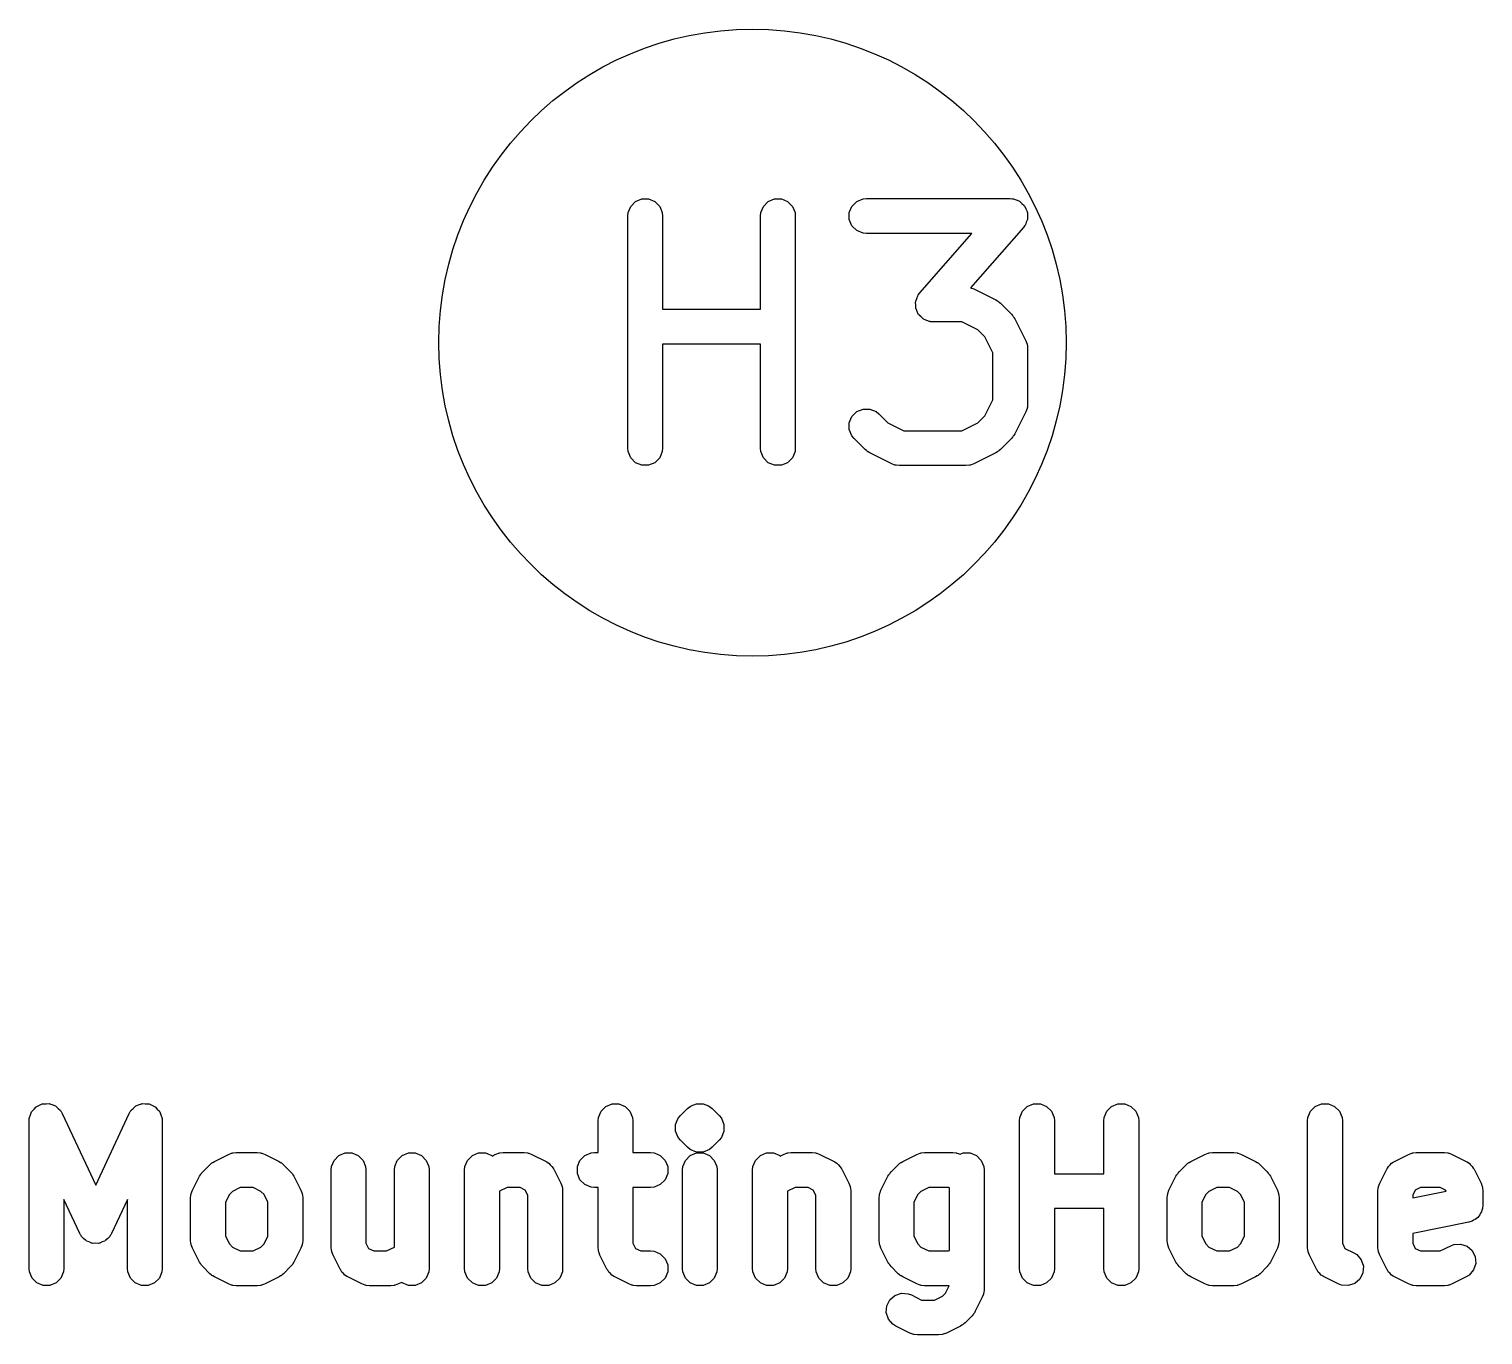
# Model space of a CAD drawing. Header units: inches. Extents: x 4.65 to 7.43, y -3.99 to -2.61.
# Drawn here: x 4.7199 to 4.9663, y -2.9044 to -2.6831 of the extents above; entities that cross this region are included whole.
import ezdxf

# ---------------------------------------------------------------- set-up
doc = ezdxf.new("R2010")
doc.units = ezdxf.units.IN
doc.header["$MEASUREMENT"] = 0
doc.layers.add('BLACK', color=250, linetype='CONTINUOUS')

msp = doc.modelspace()

# ---------------------------------------------------------------- linework, layer by layer
at = {"layer": 'BLACK', "linetype": 'CONTINUOUS'}
for p, q in [((4.82188, -2.71312), (4.82269, -2.7123)), ((4.82269, -2.7123), (4.82376, -2.71186)), ((4.82376, -2.71186), (4.82491, -2.71186)), ((4.82491, -2.71186), (4.82597, -2.7123)), ((4.82597, -2.7123), (4.82679, -2.71312)), ((4.84438, -2.71312), (4.84519, -2.7123)), ((4.84519, -2.7123), (4.84626, -2.71186)), ((4.84626, -2.71186), (4.84741, -2.71186)), ((4.84741, -2.71186), (4.84847, -2.7123)), ((4.84847, -2.7123), (4.84929, -2.71312)), ((4.85937, -2.71312), (4.86019, -2.7123)), ((4.86019, -2.7123), (4.86125, -2.71186)), ((4.86125, -2.71186), (4.86183, -2.7118)), ((4.86183, -2.7118), (4.8862, -2.7118)), ((4.8862, -2.7118), (4.88651, -2.71183)), ((4.88651, -2.71183), (4.88658, -2.71183)), ((4.88658, -2.71183), (4.88664, -2.71185)), ((4.88664, -2.71185), (4.88678, -2.71186)), ((4.88678, -2.71186), (4.88722, -2.71204)), ((4.88722, -2.71204), (4.88768, -2.7122)), ((4.88768, -2.7122), (4.88775, -2.71226)), ((4.88775, -2.71226), (4.88784, -2.7123)), ((4.88784, -2.7123), (4.88818, -2.71264)), ((4.88818, -2.71264), (4.88854, -2.71296)), ((4.82138, -2.71476), (4.82144, -2.71418)), ((4.82138, -2.75413), (4.82138, -2.71476)), ((4.82144, -2.71418), (4.82188, -2.71312)), ((4.82679, -2.71312), (4.82723, -2.71418)), ((4.82723, -2.71418), (4.82729, -2.71476)), ((4.82729, -2.71476), (4.82729, -2.73055)), ((4.84388, -2.71476), (4.84394, -2.71418)), ((4.84388, -2.73055), (4.84388, -2.71476)), ((4.84394, -2.71418), (4.84438, -2.71312)), ((4.84929, -2.71312), (4.84973, -2.71418)), ((4.84973, -2.71418), (4.84978, -2.71476)), ((4.84978, -2.71476), (4.84978, -2.75413)), ((4.85893, -2.71418), (4.85937, -2.71312)), ((4.85893, -2.71533), (4.85893, -2.71418)), ((4.88854, -2.71296), (4.88859, -2.71305)), ((4.88859, -2.71305), (4.88866, -2.71312)), ((4.88866, -2.71312), (4.88884, -2.71356)), ((4.88884, -2.71356), (4.88905, -2.71399)), ((4.88905, -2.71399), (4.88906, -2.71409)), ((4.88906, -2.71409), (4.8891, -2.71418)), ((4.8891, -2.71418), (4.8891, -2.71466)), ((4.8891, -2.71466), (4.88913, -2.71514)), ((4.85937, -2.7164), (4.85893, -2.71533)), ((4.86019, -2.71721), (4.85937, -2.7164)), ((4.86125, -2.71765), (4.86019, -2.71721)), ((4.88842, -2.7167), (4.87949, -2.72691)), ((4.8886, -2.71645), (4.88842, -2.7167)), ((4.88866, -2.7164), (4.8886, -2.71645)), ((4.88868, -2.71635), (4.88866, -2.7164)), ((4.88876, -2.71623), (4.88868, -2.71635)), ((4.88891, -2.71578), (4.88876, -2.71623)), ((4.8891, -2.71533), (4.88891, -2.71578)), ((4.88913, -2.71514), (4.8891, -2.71523)), ((4.8891, -2.71523), (4.8891, -2.71533)), ((4.86183, -2.71771), (4.86125, -2.71765)), ((4.87969, -2.71771), (4.86183, -2.71771)), ((4.87086, -2.72781), (4.87969, -2.71771)), ((4.87949, -2.72691), (4.88002, -2.72711)), ((4.88002, -2.72711), (4.88377, -2.72899)), ((4.87015, -2.72937), (4.87018, -2.72928)), ((4.87018, -2.72985), (4.87015, -2.72937)), ((4.87018, -2.72918), (4.87037, -2.72874)), ((4.87018, -2.72928), (4.87018, -2.72918)), ((4.87018, -2.73033), (4.87018, -2.72985)), ((4.87037, -2.72874), (4.87052, -2.72828)), ((4.87052, -2.72828), (4.8706, -2.72817)), ((4.8706, -2.72817), (4.87062, -2.72811)), ((4.87062, -2.72811), (4.87068, -2.72806)), ((4.87068, -2.72806), (4.87086, -2.72781)), ((4.88377, -2.72899), (4.88402, -2.72914)), ((4.88402, -2.72914), (4.88409, -2.72917)), ((4.88409, -2.72917), (4.88417, -2.72924)), ((4.88417, -2.72924), (4.88426, -2.7293)), ((4.88426, -2.7293), (4.88431, -2.72936)), ((4.88431, -2.72936), (4.88454, -2.72954)), ((4.88454, -2.72954), (4.88641, -2.73142)), ((4.82729, -2.73055), (4.84388, -2.73055)), ((4.87022, -2.73042), (4.87018, -2.73033)), ((4.87023, -2.73052), (4.87022, -2.73042)), ((4.87044, -2.73095), (4.87023, -2.73052)), ((4.87062, -2.7314), (4.87044, -2.73095)), ((4.87069, -2.73147), (4.87062, -2.7314)), ((4.87074, -2.73155), (4.87069, -2.73147)), ((4.8711, -2.73187), (4.87074, -2.73155)), ((4.87144, -2.73221), (4.8711, -2.73187)), ((4.87153, -2.73225), (4.87144, -2.73221)), ((4.8716, -2.73231), (4.87153, -2.73225)), ((4.87206, -2.73247), (4.8716, -2.73231)), ((4.88641, -2.73142), (4.8866, -2.73164)), ((4.8866, -2.73164), (4.88666, -2.73169)), ((4.88666, -2.73169), (4.88672, -2.73178)), ((4.88672, -2.73178), (4.88678, -2.73186)), ((4.88678, -2.73186), (4.88681, -2.73194)), ((4.88681, -2.73194), (4.88697, -2.73218)), ((4.88697, -2.73218), (4.88884, -2.73593)), ((4.8725, -2.73265), (4.87206, -2.73247)), ((4.87264, -2.73266), (4.8725, -2.73265)), ((4.8727, -2.73268), (4.87264, -2.73266)), ((4.87277, -2.73268), (4.8727, -2.73268)), ((4.87308, -2.73271), (4.87277, -2.73268)), ((4.87801, -2.73271), (4.87308, -2.73271)), ((4.8807, -2.73406), (4.87801, -2.73271)), ((4.8819, -2.73525), (4.8807, -2.73406)), ((4.84388, -2.73646), (4.82729, -2.73646)), ((4.82729, -2.73646), (4.82729, -2.75413)), ((4.84388, -2.75413), (4.84388, -2.73646)), ((4.88325, -2.73795), (4.8819, -2.73525)), ((4.88884, -2.73593), (4.88905, -2.73647)), ((4.88905, -2.73647), (4.88906, -2.73658)), ((4.88906, -2.73658), (4.8891, -2.73668)), ((4.8891, -2.73668), (4.88915, -2.73725)), ((4.88915, -2.73725), (4.88915, -2.74663)), ((4.88325, -2.74593), (4.88325, -2.73795)), ((4.8819, -2.74863), (4.88325, -2.74593)), ((4.88915, -2.74663), (4.8891, -2.7472)), ((4.85893, -2.7498), (4.85937, -2.74874)), ((4.85937, -2.74874), (4.86019, -2.74792)), ((4.86019, -2.74792), (4.86125, -2.74748)), ((4.86125, -2.74748), (4.86241, -2.74748)), ((4.86241, -2.74748), (4.86347, -2.74792)), ((4.86347, -2.74792), (4.86392, -2.74829)), ((4.86392, -2.74829), (4.86545, -2.74983)), ((4.8807, -2.74983), (4.8819, -2.74863)), ((4.88884, -2.74795), (4.88697, -2.7517)), ((4.88905, -2.74741), (4.88884, -2.74795)), ((4.88906, -2.7473), (4.88905, -2.74741)), ((4.8891, -2.7472), (4.88906, -2.7473)), ((4.85893, -2.75095), (4.85893, -2.7498)), ((4.85937, -2.75202), (4.85893, -2.75095)), ((4.85974, -2.75247), (4.85937, -2.75202)), ((4.86545, -2.74983), (4.86815, -2.75117)), ((4.86815, -2.75117), (4.87801, -2.75117)), ((4.87801, -2.75117), (4.8807, -2.74983)), ((4.88678, -2.75202), (4.88672, -2.7521)), ((4.88681, -2.75195), (4.88678, -2.75202)), ((4.88697, -2.7517), (4.88681, -2.75195)), ((4.82144, -2.7547), (4.82138, -2.75413)), ((4.82729, -2.75413), (4.82723, -2.7547)), ((4.84394, -2.7547), (4.84388, -2.75413)), ((4.84978, -2.75413), (4.84973, -2.7547)), ((4.86162, -2.75434), (4.85974, -2.75247)), ((4.86184, -2.75453), (4.86162, -2.75434)), ((4.86189, -2.75458), (4.86184, -2.75453)), ((4.88431, -2.75453), (4.88426, -2.75458)), ((4.88454, -2.75434), (4.88431, -2.75453)), ((4.88641, -2.75247), (4.88454, -2.75434)), ((4.8866, -2.75224), (4.88641, -2.75247)), ((4.88666, -2.75219), (4.8866, -2.75224)), ((4.88672, -2.7521), (4.88666, -2.75219)), ((4.82188, -2.75577), (4.82144, -2.7547)), ((4.82269, -2.75658), (4.82188, -2.75577)), ((4.82376, -2.75702), (4.82269, -2.75658)), ((4.82597, -2.75658), (4.82491, -2.75702)), ((4.82679, -2.75577), (4.82597, -2.75658)), ((4.82723, -2.7547), (4.82679, -2.75577)), ((4.84438, -2.75577), (4.84394, -2.7547)), ((4.84519, -2.75658), (4.84438, -2.75577)), ((4.84626, -2.75702), (4.84519, -2.75658)), ((4.84847, -2.75658), (4.84741, -2.75702)), ((4.84929, -2.75577), (4.84847, -2.75658)), ((4.84973, -2.7547), (4.84929, -2.75577)), ((4.86198, -2.75464), (4.86189, -2.75458)), ((4.86206, -2.75471), (4.86198, -2.75464)), ((4.86214, -2.75474), (4.86206, -2.75471)), ((4.86238, -2.75489), (4.86214, -2.75474)), ((4.86613, -2.75677), (4.86238, -2.75489)), ((4.86667, -2.75697), (4.86613, -2.75677)), ((4.86678, -2.75698), (4.86667, -2.75697)), ((4.86688, -2.75702), (4.86678, -2.75698)), ((4.87938, -2.75698), (4.87928, -2.75702)), ((4.87948, -2.75697), (4.87938, -2.75698)), ((4.88002, -2.75677), (4.87948, -2.75697)), ((4.88377, -2.75489), (4.88002, -2.75677)), ((4.88402, -2.75474), (4.88377, -2.75489)), ((4.88409, -2.75471), (4.88402, -2.75474)), ((4.88417, -2.75464), (4.88409, -2.75471)), ((4.88426, -2.75458), (4.88417, -2.75464)), ((4.82491, -2.75702), (4.82376, -2.75702)), ((4.84741, -2.75702), (4.84626, -2.75702)), ((4.86745, -2.75708), (4.86688, -2.75702)), ((4.8787, -2.75708), (4.86745, -2.75708)), ((4.87928, -2.75702), (4.8787, -2.75708)), ((4.72171, -2.8655), (4.72217, -2.86528)), ((4.72217, -2.86528), (4.72224, -2.86528)), ((4.72224, -2.86528), (4.7223, -2.86525)), ((4.7223, -2.86525), (4.72281, -2.86525)), ((4.72281, -2.86525), (4.72333, -2.86523)), ((4.72333, -2.86523), (4.72339, -2.86525)), ((4.72339, -2.86525), (4.72345, -2.86525)), ((4.72345, -2.86525), (4.72393, -2.86545)), ((4.73849, -2.86545), (4.73897, -2.86525)), ((4.73897, -2.86525), (4.73903, -2.86525)), ((4.73903, -2.86525), (4.7391, -2.86523)), ((4.7391, -2.86523), (4.73961, -2.86525)), ((4.73961, -2.86525), (4.74012, -2.86525)), ((4.74012, -2.86525), (4.74018, -2.86528)), ((4.74018, -2.86528), (4.74025, -2.86528)), ((4.74025, -2.86528), (4.74071, -2.8655)), ((4.81766, -2.86569), (4.81873, -2.86525)), ((4.81873, -2.86525), (4.81988, -2.86525)), ((4.81988, -2.86525), (4.82095, -2.86569)), ((4.83212, -2.86562), (4.83302, -2.86525)), ((4.83302, -2.86525), (4.83417, -2.86525)), ((4.83417, -2.86525), (4.83506, -2.86562)), ((4.88909, -2.86569), (4.89016, -2.86525)), ((4.89016, -2.86525), (4.89131, -2.86525)), ((4.89131, -2.86525), (4.89237, -2.86569)), ((4.90338, -2.86569), (4.90444, -2.86525)), ((4.90444, -2.86525), (4.9056, -2.86525)), ((4.9056, -2.86525), (4.90666, -2.86569)), ((4.9379, -2.86569), (4.93897, -2.86525)), ((4.93897, -2.86525), (4.94012, -2.86525)), ((4.94012, -2.86525), (4.94118, -2.86569)), ((4.71992, -2.86815), (4.71996, -2.86777)), ((4.71996, -2.8677), (4.71997, -2.86766)), ((4.71996, -2.86777), (4.71996, -2.8677)), ((4.71997, -2.86766), (4.71998, -2.86757)), ((4.71998, -2.86757), (4.72018, -2.8671)), ((4.72018, -2.8671), (4.72035, -2.86662)), ((4.72035, -2.86662), (4.7204, -2.86657)), ((4.7204, -2.86657), (4.72042, -2.86651)), ((4.72042, -2.86651), (4.72078, -2.86615)), ((4.72078, -2.86615), (4.72113, -2.86577)), ((4.72113, -2.86577), (4.72119, -2.86574)), ((4.72119, -2.86574), (4.72124, -2.86569)), ((4.72124, -2.86569), (4.72171, -2.8655)), ((4.72393, -2.86545), (4.72441, -2.86562)), ((4.72441, -2.86562), (4.72446, -2.86567)), ((4.72446, -2.86567), (4.72452, -2.86569)), ((4.72452, -2.86569), (4.72488, -2.86606)), ((4.72488, -2.86606), (4.72526, -2.8664)), ((4.72526, -2.8664), (4.7253, -2.86648)), ((4.7253, -2.86648), (4.72533, -2.86651)), ((4.72533, -2.86651), (4.72536, -2.86657)), ((4.72536, -2.86657), (4.72555, -2.8669)), ((4.72555, -2.8669), (4.73121, -2.87902)), ((4.73121, -2.87902), (4.73687, -2.8669)), ((4.73687, -2.8669), (4.73706, -2.86657)), ((4.73706, -2.86657), (4.73709, -2.86651)), ((4.73709, -2.86651), (4.73712, -2.86648)), ((4.73712, -2.86648), (4.73716, -2.8664)), ((4.73716, -2.8664), (4.73754, -2.86606)), ((4.73754, -2.86606), (4.7379, -2.86569)), ((4.7379, -2.86569), (4.73796, -2.86567)), ((4.73796, -2.86567), (4.73801, -2.86562)), ((4.73801, -2.86562), (4.73849, -2.86545)), ((4.74071, -2.8655), (4.74118, -2.86569)), ((4.74118, -2.86569), (4.74123, -2.86574)), ((4.74123, -2.86574), (4.74129, -2.86577)), ((4.74129, -2.86577), (4.74164, -2.86615)), ((4.74164, -2.86615), (4.742, -2.86651)), ((4.742, -2.86651), (4.74202, -2.86657)), ((4.74202, -2.86657), (4.74207, -2.86662)), ((4.74207, -2.86662), (4.74224, -2.8671)), ((4.74224, -2.8671), (4.74244, -2.86757)), ((4.74244, -2.86757), (4.74245, -2.86766)), ((4.74245, -2.86766), (4.74246, -2.8677)), ((4.74246, -2.8677), (4.74246, -2.86777)), ((4.74246, -2.86777), (4.7425, -2.86815)), ((4.81635, -2.86815), (4.81641, -2.86757)), ((4.81641, -2.86757), (4.81685, -2.86651)), ((4.81685, -2.86651), (4.81766, -2.86569)), ((4.82095, -2.86569), (4.82176, -2.86651)), ((4.82176, -2.86651), (4.8222, -2.86757)), ((4.8222, -2.86757), (4.82226, -2.86815)), ((4.8295, -2.86876), (4.82995, -2.8677)), ((4.82995, -2.8677), (4.83031, -2.86725)), ((4.83031, -2.86725), (4.8315, -2.86606)), ((4.8315, -2.86606), (4.83195, -2.86569)), ((4.83195, -2.86569), (4.83212, -2.86562)), ((4.83506, -2.86562), (4.83523, -2.86569)), ((4.83523, -2.86569), (4.83568, -2.86606)), ((4.83568, -2.86606), (4.83687, -2.86725)), ((4.83687, -2.86725), (4.83724, -2.8677)), ((4.83724, -2.8677), (4.83768, -2.86876)), ((4.88778, -2.86815), (4.88784, -2.86757)), ((4.88784, -2.86757), (4.88828, -2.86651)), ((4.88828, -2.86651), (4.88909, -2.86569)), ((4.89237, -2.86569), (4.89319, -2.86651)), ((4.89319, -2.86651), (4.89363, -2.86757)), ((4.89363, -2.86757), (4.89369, -2.86815)), ((4.90207, -2.86815), (4.90212, -2.86757)), ((4.90212, -2.86757), (4.90256, -2.86651)), ((4.90256, -2.86651), (4.90338, -2.86569)), ((4.90666, -2.86569), (4.90747, -2.86651)), ((4.90747, -2.86651), (4.90792, -2.86757)), ((4.90792, -2.86757), (4.90797, -2.86815)), ((4.93659, -2.86815), (4.93665, -2.86757)), ((4.93665, -2.86757), (4.93709, -2.86651)), ((4.93709, -2.86651), (4.9379, -2.86569)), ((4.94118, -2.86569), (4.942, -2.86651)), ((4.942, -2.86651), (4.94244, -2.86757)), ((4.94244, -2.86757), (4.9425, -2.86815)), ((4.71992, -2.89315), (4.71992, -2.86815)), ((4.7425, -2.86815), (4.7425, -2.89315)), ((4.81635, -2.87353), (4.81635, -2.86815)), ((4.82226, -2.86815), (4.82226, -2.87353)), ((4.8295, -2.86991), (4.8295, -2.86876)), ((4.82995, -2.87098), (4.8295, -2.86991)), ((4.83768, -2.86991), (4.83724, -2.87098)), ((4.83768, -2.86876), (4.83768, -2.86991)), ((4.88778, -2.89315), (4.88778, -2.86815)), ((4.89369, -2.86815), (4.89369, -2.8771)), ((4.90207, -2.8771), (4.90207, -2.86815)), ((4.90797, -2.86815), (4.90797, -2.89315)), ((4.93659, -2.88958), (4.93659, -2.86815)), ((4.9425, -2.86815), (4.9425, -2.88888)), ((4.83031, -2.87143), (4.82995, -2.87098)), ((4.8315, -2.87262), (4.83031, -2.87143)), ((4.83195, -2.87298), (4.8315, -2.87262)), ((4.83568, -2.87262), (4.83523, -2.87298)), ((4.83687, -2.87143), (4.83568, -2.87262)), ((4.83724, -2.87098), (4.83687, -2.87143)), ((4.75092, -2.87528), (4.751, -2.87522)), ((4.751, -2.87522), (4.75107, -2.87519)), ((4.75107, -2.87519), (4.75132, -2.87503)), ((4.75132, -2.87503), (4.7537, -2.87384)), ((4.7537, -2.87384), (4.75424, -2.87363)), ((4.75424, -2.87363), (4.75435, -2.87363)), ((4.75435, -2.87363), (4.75444, -2.87359)), ((4.75444, -2.87359), (4.75502, -2.87353)), ((4.75502, -2.87353), (4.75859, -2.87353)), ((4.75859, -2.87353), (4.75917, -2.87359)), ((4.75917, -2.87359), (4.75927, -2.87363)), ((4.75927, -2.87363), (4.75937, -2.87363)), ((4.75937, -2.87363), (4.75991, -2.87384)), ((4.75991, -2.87384), (4.76229, -2.87503)), ((4.76229, -2.87503), (4.76254, -2.87519)), ((4.76254, -2.87519), (4.76261, -2.87522)), ((4.76261, -2.87522), (4.76269, -2.87528)), ((4.77117, -2.87591), (4.77161, -2.87484)), ((4.77161, -2.87484), (4.77243, -2.87403)), ((4.77243, -2.87403), (4.77349, -2.87359)), ((4.77349, -2.87359), (4.77464, -2.87359)), ((4.77464, -2.87359), (4.77571, -2.87403)), ((4.77571, -2.87403), (4.77652, -2.87484)), ((4.77652, -2.87484), (4.77696, -2.87591)), ((4.78189, -2.87591), (4.78233, -2.87484)), ((4.78233, -2.87484), (4.78314, -2.87403)), ((4.78314, -2.87403), (4.78421, -2.87359)), ((4.78421, -2.87359), (4.78536, -2.87359)), ((4.78536, -2.87359), (4.78642, -2.87403)), ((4.78642, -2.87403), (4.78724, -2.87484)), ((4.78724, -2.87484), (4.78768, -2.87591)), ((4.79379, -2.87591), (4.79423, -2.87484)), ((4.79423, -2.87484), (4.79505, -2.87403)), ((4.79505, -2.87403), (4.79611, -2.87359)), ((4.79611, -2.87359), (4.79726, -2.87359)), ((4.79726, -2.87359), (4.79833, -2.87403)), ((4.79833, -2.87403), (4.79841, -2.87411)), ((4.79841, -2.87411), (4.79894, -2.87384)), ((4.79894, -2.87384), (4.79948, -2.87363)), ((4.79948, -2.87363), (4.79958, -2.87363)), ((4.79958, -2.87363), (4.79968, -2.87359)), ((4.79968, -2.87359), (4.80026, -2.87353)), ((4.80026, -2.87353), (4.80383, -2.87353)), ((4.80383, -2.87353), (4.80441, -2.87359)), ((4.80441, -2.87359), (4.8045, -2.87363)), ((4.8045, -2.87363), (4.80461, -2.87363)), ((4.80461, -2.87363), (4.80515, -2.87384)), ((4.80515, -2.87384), (4.80753, -2.87503)), ((4.80753, -2.87503), (4.80763, -2.87509)), ((4.80763, -2.87509), (4.80767, -2.87511)), ((4.80767, -2.87511), (4.80773, -2.87516)), ((4.80773, -2.87516), (4.80802, -2.87534)), ((4.81284, -2.87591), (4.81328, -2.87484)), ((4.81328, -2.87484), (4.81409, -2.87403)), ((4.81409, -2.87403), (4.81516, -2.87359)), ((4.81516, -2.87359), (4.81573, -2.87353)), ((4.81573, -2.87353), (4.81635, -2.87353)), ((4.82226, -2.87353), (4.82526, -2.87353)), ((4.82526, -2.87353), (4.82583, -2.87359)), ((4.82583, -2.87359), (4.8269, -2.87403)), ((4.8269, -2.87403), (4.82771, -2.87484)), ((4.82771, -2.87484), (4.82815, -2.87591)), ((4.8307, -2.87591), (4.83114, -2.87484)), ((4.83114, -2.87484), (4.83195, -2.87403)), ((4.83302, -2.87343), (4.83195, -2.87298)), ((4.83195, -2.87403), (4.83302, -2.87359)), ((4.83417, -2.87343), (4.83302, -2.87343)), ((4.83302, -2.87343), (4.83302, -2.87343)), ((4.83302, -2.87359), (4.83417, -2.87359)), ((4.83523, -2.87298), (4.83417, -2.87343)), ((4.83417, -2.87343), (4.83417, -2.87343)), ((4.83417, -2.87359), (4.83523, -2.87403)), ((4.83523, -2.87403), (4.83605, -2.87484)), ((4.83605, -2.87484), (4.83649, -2.87591)), ((4.8426, -2.87591), (4.84304, -2.87484)), ((4.84304, -2.87484), (4.84386, -2.87403)), ((4.84386, -2.87403), (4.84492, -2.87359)), ((4.84492, -2.87359), (4.84607, -2.87359)), ((4.84607, -2.87359), (4.84714, -2.87403)), ((4.84714, -2.87403), (4.84722, -2.87411)), ((4.84722, -2.87411), (4.84775, -2.87384)), ((4.84775, -2.87384), (4.84829, -2.87363)), ((4.84829, -2.87363), (4.84839, -2.87363)), ((4.84839, -2.87363), (4.84849, -2.87359)), ((4.84849, -2.87359), (4.84907, -2.87353)), ((4.84907, -2.87353), (4.85264, -2.87353)), ((4.85264, -2.87353), (4.85321, -2.87359)), ((4.85321, -2.87359), (4.85331, -2.87363)), ((4.85331, -2.87363), (4.85342, -2.87363)), ((4.85342, -2.87363), (4.85396, -2.87384)), ((4.85396, -2.87384), (4.85634, -2.87503)), ((4.85634, -2.87503), (4.85644, -2.87509)), ((4.85644, -2.87509), (4.85648, -2.87511)), ((4.85648, -2.87511), (4.85654, -2.87516)), ((4.85654, -2.87516), (4.85683, -2.87534)), ((4.86758, -2.87528), (4.86766, -2.87522)), ((4.86766, -2.87522), (4.86774, -2.87519)), ((4.86774, -2.87519), (4.86798, -2.87503)), ((4.86798, -2.87503), (4.87037, -2.87384)), ((4.87037, -2.87384), (4.87091, -2.87363)), ((4.87091, -2.87363), (4.87101, -2.87363)), ((4.87101, -2.87363), (4.87111, -2.87359)), ((4.87111, -2.87359), (4.87169, -2.87353)), ((4.87169, -2.87353), (4.87645, -2.87353)), ((4.87645, -2.87353), (4.87702, -2.87359)), ((4.87702, -2.87359), (4.87712, -2.87363)), ((4.87712, -2.87363), (4.87723, -2.87363)), ((4.87723, -2.87363), (4.8777, -2.87381)), ((4.8777, -2.87381), (4.87825, -2.87359)), ((4.87825, -2.87359), (4.87941, -2.87359)), ((4.87941, -2.87359), (4.88047, -2.87403)), ((4.88047, -2.87403), (4.88128, -2.87484)), ((4.88128, -2.87484), (4.88173, -2.87591)), ((4.91639, -2.87528), (4.91647, -2.87522)), ((4.91647, -2.87522), (4.91655, -2.87519)), ((4.91655, -2.87519), (4.91679, -2.87503)), ((4.91679, -2.87503), (4.91918, -2.87384)), ((4.91918, -2.87384), (4.91972, -2.87363)), ((4.91972, -2.87363), (4.91982, -2.87363)), ((4.91982, -2.87363), (4.91992, -2.87359)), ((4.91992, -2.87359), (4.9205, -2.87353)), ((4.9205, -2.87353), (4.92407, -2.87353)), ((4.92407, -2.87353), (4.92464, -2.87359)), ((4.92464, -2.87359), (4.92474, -2.87363)), ((4.92474, -2.87363), (4.92485, -2.87363)), ((4.92485, -2.87363), (4.92539, -2.87384)), ((4.92539, -2.87384), (4.92777, -2.87503)), ((4.92777, -2.87503), (4.92802, -2.87519)), ((4.92802, -2.87519), (4.92809, -2.87522)), ((4.92809, -2.87522), (4.92817, -2.87528)), ((4.95083, -2.87534), (4.95112, -2.87516)), ((4.95112, -2.87516), (4.95118, -2.87511)), ((4.95118, -2.87511), (4.95122, -2.87509)), ((4.95122, -2.87509), (4.95132, -2.87503)), ((4.95132, -2.87503), (4.9537, -2.87384)), ((4.9537, -2.87384), (4.95424, -2.87363)), ((4.95424, -2.87363), (4.95435, -2.87363)), ((4.95435, -2.87363), (4.95444, -2.87359)), ((4.95444, -2.87359), (4.95502, -2.87353)), ((4.95502, -2.87353), (4.95978, -2.87353)), ((4.95978, -2.87353), (4.96036, -2.87359)), ((4.96036, -2.87359), (4.96046, -2.87363)), ((4.96046, -2.87363), (4.96056, -2.87363)), ((4.96056, -2.87363), (4.9611, -2.87384)), ((4.9611, -2.87384), (4.96348, -2.87503)), ((4.96348, -2.87503), (4.96358, -2.87509)), ((4.96358, -2.87509), (4.96362, -2.87511)), ((4.96362, -2.87511), (4.96368, -2.87516)), ((4.96368, -2.87516), (4.96397, -2.87534)), ((4.74762, -2.87992), (4.74881, -2.87754)), ((4.74881, -2.87754), (4.74896, -2.87729)), ((4.74896, -2.87729), (4.74899, -2.87722)), ((4.74899, -2.87722), (4.74906, -2.87714)), ((4.74906, -2.87714), (4.74912, -2.87705)), ((4.74912, -2.87705), (4.74917, -2.877)), ((4.74917, -2.877), (4.74936, -2.87677)), ((4.74936, -2.87677), (4.75055, -2.87558)), ((4.75055, -2.87558), (4.75078, -2.8754)), ((4.75078, -2.8754), (4.75083, -2.87534)), ((4.75083, -2.87534), (4.75092, -2.87528)), ((4.76269, -2.87528), (4.76278, -2.87534)), ((4.76278, -2.87534), (4.76283, -2.8754)), ((4.76283, -2.8754), (4.76306, -2.87558)), ((4.76306, -2.87558), (4.76425, -2.87677)), ((4.76425, -2.87677), (4.76444, -2.877)), ((4.76444, -2.877), (4.7645, -2.87705)), ((4.7645, -2.87705), (4.76455, -2.87714)), ((4.76455, -2.87714), (4.76462, -2.87722)), ((4.76462, -2.87722), (4.76465, -2.87729)), ((4.76465, -2.87729), (4.7648, -2.87754)), ((4.7648, -2.87754), (4.76599, -2.87992)), ((4.77111, -2.87648), (4.77117, -2.87591)), ((4.77111, -2.88958), (4.77111, -2.87648)), ((4.77696, -2.87591), (4.77702, -2.87648)), ((4.77702, -2.87648), (4.77702, -2.88888)), ((4.78183, -2.87648), (4.78189, -2.87591)), ((4.78183, -2.88954), (4.78183, -2.87648)), ((4.78768, -2.87591), (4.78773, -2.87648)), ((4.78773, -2.87648), (4.78773, -2.89315)), ((4.79373, -2.87648), (4.79379, -2.87591)), ((4.79373, -2.89315), (4.79373, -2.87648)), ((4.80802, -2.87534), (4.80826, -2.87562)), ((4.80826, -2.87562), (4.80854, -2.87586)), ((4.80854, -2.87586), (4.80873, -2.87615)), ((4.80873, -2.87615), (4.80878, -2.87621)), ((4.80878, -2.87621), (4.80879, -2.87626)), ((4.80879, -2.87626), (4.80885, -2.87635)), ((4.80885, -2.87635), (4.81004, -2.87873)), ((4.81284, -2.87706), (4.81284, -2.87591)), ((4.81328, -2.87812), (4.81284, -2.87706)), ((4.82815, -2.87706), (4.82771, -2.87812)), ((4.82815, -2.87591), (4.82815, -2.87706)), ((4.83064, -2.87648), (4.8307, -2.87591)), ((4.83064, -2.89315), (4.83064, -2.87648)), ((4.83649, -2.87591), (4.83654, -2.87648)), ((4.83654, -2.87648), (4.83654, -2.89315)), ((4.84254, -2.87648), (4.8426, -2.87591)), ((4.84254, -2.89315), (4.84254, -2.87648)), ((4.85683, -2.87534), (4.85707, -2.87562)), ((4.85707, -2.87562), (4.85735, -2.87586)), ((4.85735, -2.87586), (4.85754, -2.87615)), ((4.85754, -2.87615), (4.85758, -2.87621)), ((4.85758, -2.87621), (4.8576, -2.87626)), ((4.8576, -2.87626), (4.85766, -2.87635)), ((4.85766, -2.87635), (4.85885, -2.87873)), ((4.86428, -2.87992), (4.86547, -2.87754)), ((4.86547, -2.87754), (4.86563, -2.87729)), ((4.86563, -2.87729), (4.86566, -2.87722)), ((4.86566, -2.87722), (4.86573, -2.87714)), ((4.86573, -2.87714), (4.86578, -2.87705)), ((4.86578, -2.87705), (4.86584, -2.877)), ((4.86584, -2.877), (4.86603, -2.87677)), ((4.86603, -2.87677), (4.86722, -2.87558)), ((4.86722, -2.87558), (4.86744, -2.8754)), ((4.86744, -2.8754), (4.86749, -2.87534)), ((4.86749, -2.87534), (4.86758, -2.87528)), ((4.88173, -2.87591), (4.88178, -2.87648)), ((4.88178, -2.87648), (4.88178, -2.89672)), ((4.89369, -2.8771), (4.90207, -2.8771)), ((4.91309, -2.87992), (4.91428, -2.87754)), ((4.91428, -2.87754), (4.91444, -2.87729)), ((4.91444, -2.87729), (4.91447, -2.87722)), ((4.91447, -2.87722), (4.91454, -2.87714)), ((4.91454, -2.87714), (4.91459, -2.87705)), ((4.91459, -2.87705), (4.91465, -2.877)), ((4.91465, -2.877), (4.91484, -2.87677)), ((4.91484, -2.87677), (4.91603, -2.87558)), ((4.91603, -2.87558), (4.91625, -2.8754)), ((4.91625, -2.8754), (4.9163, -2.87534)), ((4.9163, -2.87534), (4.91639, -2.87528)), ((4.92817, -2.87528), (4.92826, -2.87534)), ((4.92826, -2.87534), (4.92831, -2.8754)), ((4.92831, -2.8754), (4.92854, -2.87558)), ((4.92854, -2.87558), (4.92973, -2.87677)), ((4.92973, -2.87677), (4.92991, -2.877)), ((4.92991, -2.877), (4.92997, -2.87705)), ((4.92997, -2.87705), (4.93003, -2.87714)), ((4.93003, -2.87714), (4.93009, -2.87722)), ((4.93009, -2.87722), (4.93012, -2.87729)), ((4.93012, -2.87729), (4.93028, -2.87754)), ((4.93028, -2.87754), (4.93147, -2.87992)), ((4.94881, -2.87873), (4.95, -2.87635)), ((4.95, -2.87635), (4.95006, -2.87626)), ((4.95006, -2.87626), (4.95007, -2.87621)), ((4.95007, -2.87621), (4.95012, -2.87615)), ((4.95012, -2.87615), (4.95031, -2.87586)), ((4.95031, -2.87586), (4.95059, -2.87562)), ((4.95059, -2.87562), (4.95083, -2.87534)), ((4.96397, -2.87534), (4.96422, -2.87562)), ((4.96422, -2.87562), (4.9645, -2.87586)), ((4.9645, -2.87586), (4.96468, -2.87615)), ((4.96468, -2.87615), (4.96473, -2.87621)), ((4.96473, -2.87621), (4.96474, -2.87626)), ((4.96474, -2.87626), (4.9648, -2.87635)), ((4.9648, -2.87635), (4.96599, -2.87873)), ((4.74741, -2.88046), (4.74762, -2.87992)), ((4.75439, -2.8801), (4.75387, -2.88061)), ((4.75572, -2.87943), (4.75439, -2.8801)), ((4.75789, -2.87943), (4.75572, -2.87943)), ((4.75922, -2.8801), (4.75789, -2.87943)), ((4.75974, -2.88061), (4.75922, -2.8801)), ((4.76599, -2.87992), (4.7662, -2.88046)), ((4.80095, -2.87943), (4.79964, -2.88009)), ((4.79964, -2.88009), (4.79964, -2.89315)), ((4.80313, -2.87943), (4.80095, -2.87943)), ((4.80401, -2.87987), (4.80313, -2.87943)), ((4.80445, -2.88075), (4.80401, -2.87987)), ((4.81004, -2.87873), (4.81025, -2.87927)), ((4.81025, -2.87927), (4.81026, -2.87938)), ((4.81026, -2.87938), (4.8103, -2.87948)), ((4.8103, -2.87948), (4.81035, -2.88005)), ((4.81035, -2.88005), (4.81035, -2.89315)), ((4.81409, -2.87894), (4.81328, -2.87812)), ((4.81516, -2.87938), (4.81409, -2.87894)), ((4.81573, -2.87943), (4.81516, -2.87938)), ((4.81635, -2.87943), (4.81573, -2.87943)), ((4.81635, -2.88958), (4.81635, -2.87943)), ((4.82526, -2.87943), (4.82226, -2.87943)), ((4.82226, -2.87943), (4.82226, -2.88888)), ((4.82583, -2.87938), (4.82526, -2.87943)), ((4.8269, -2.87894), (4.82583, -2.87938)), ((4.82771, -2.87812), (4.8269, -2.87894)), ((4.84976, -2.87943), (4.84845, -2.88009)), ((4.84845, -2.88009), (4.84845, -2.89315)), ((4.85194, -2.87943), (4.84976, -2.87943)), ((4.85282, -2.87987), (4.85194, -2.87943)), ((4.85326, -2.88075), (4.85282, -2.87987)), ((4.85885, -2.87873), (4.85906, -2.87927)), ((4.85906, -2.87927), (4.85907, -2.87938)), ((4.85907, -2.87938), (4.85911, -2.87948)), ((4.85911, -2.87948), (4.85916, -2.88005)), ((4.85916, -2.88005), (4.85916, -2.89315)), ((4.86408, -2.88046), (4.86428, -2.87992)), ((4.87105, -2.8801), (4.87054, -2.88061)), ((4.87238, -2.87943), (4.87105, -2.8801)), ((4.87575, -2.87943), (4.87238, -2.87943)), ((4.87588, -2.8795), (4.87575, -2.87943)), ((4.87588, -2.89013), (4.87588, -2.8795)), ((4.91289, -2.88046), (4.91309, -2.87992)), ((4.91986, -2.8801), (4.91935, -2.88061)), ((4.92119, -2.87943), (4.91986, -2.8801)), ((4.92337, -2.87943), (4.92119, -2.87943)), ((4.9247, -2.8801), (4.92337, -2.87943)), ((4.92521, -2.88061), (4.9247, -2.8801)), ((4.93147, -2.87992), (4.93168, -2.88046)), ((4.9485, -2.88005), (4.94855, -2.87948)), ((4.9485, -2.88958), (4.9485, -2.88005)), ((4.94855, -2.87948), (4.94859, -2.87938)), ((4.94859, -2.87938), (4.9486, -2.87927)), ((4.9486, -2.87927), (4.94881, -2.87873)), ((4.95484, -2.87987), (4.9544, -2.88075)), ((4.9544, -2.88121), (4.96007, -2.88008)), ((4.95572, -2.87943), (4.95484, -2.87987)), ((4.95908, -2.87943), (4.95572, -2.87943)), ((4.95996, -2.87987), (4.95908, -2.87943)), ((4.96007, -2.88008), (4.95996, -2.87987)), ((4.96599, -2.87873), (4.9662, -2.87927)), ((4.9662, -2.87927), (4.96621, -2.87938)), ((4.96621, -2.87938), (4.96625, -2.87948)), ((4.96625, -2.87948), (4.96631, -2.88005)), ((4.96631, -2.88005), (4.96631, -2.88243)), ((4.72853, -2.88725), (4.72583, -2.88146)), ((4.72583, -2.88146), (4.72583, -2.89315)), ((4.73659, -2.88146), (4.73389, -2.88725)), ((4.73659, -2.89315), (4.73659, -2.88146)), ((4.7473, -2.88124), (4.74736, -2.88067)), ((4.7473, -2.88839), (4.7473, -2.88124)), ((4.74736, -2.88067), (4.7474, -2.88057)), ((4.7474, -2.88057), (4.74741, -2.88046)), ((4.75387, -2.88061), (4.75321, -2.88194)), ((4.75321, -2.88194), (4.75321, -2.88769)), ((4.7604, -2.88194), (4.75974, -2.88061)), ((4.7604, -2.88769), (4.7604, -2.88194)), ((4.7662, -2.88046), (4.76621, -2.88057)), ((4.76621, -2.88057), (4.76625, -2.88067)), ((4.76625, -2.88067), (4.76631, -2.88124)), ((4.76631, -2.88124), (4.76631, -2.88839)), ((4.80445, -2.89315), (4.80445, -2.88075)), ((4.85326, -2.89315), (4.85326, -2.88075)), ((4.86397, -2.88124), (4.86403, -2.88067)), ((4.86397, -2.88839), (4.86397, -2.88124)), ((4.86403, -2.88067), (4.86407, -2.88057)), ((4.86407, -2.88057), (4.86408, -2.88046)), ((4.87054, -2.88061), (4.86988, -2.88194)), ((4.86988, -2.88194), (4.86988, -2.88769)), ((4.91278, -2.88124), (4.91284, -2.88067)), ((4.91278, -2.88839), (4.91278, -2.88124)), ((4.91284, -2.88067), (4.91288, -2.88057)), ((4.91288, -2.88057), (4.91289, -2.88046)), ((4.91935, -2.88061), (4.91869, -2.88194)), ((4.91869, -2.88194), (4.91869, -2.88769)), ((4.92588, -2.88194), (4.92521, -2.88061)), ((4.92588, -2.88769), (4.92588, -2.88194)), ((4.93168, -2.88046), (4.93168, -2.88057)), ((4.93168, -2.88057), (4.93173, -2.88067)), ((4.93173, -2.88067), (4.93178, -2.88124)), ((4.93178, -2.88124), (4.93178, -2.88839)), ((4.9544, -2.88075), (4.9544, -2.88121)), ((4.96631, -2.88243), (4.96625, -2.88301)), ((4.90207, -2.88301), (4.89369, -2.88301)), ((4.89369, -2.88301), (4.89369, -2.89315)), ((4.90207, -2.89315), (4.90207, -2.88301)), ((4.96473, -2.885), (4.96449, -2.88516)), ((4.96499, -2.88489), (4.96473, -2.885)), ((4.9652, -2.88468), (4.96499, -2.88489)), ((4.96544, -2.88452), (4.9652, -2.88468)), ((4.9656, -2.88428), (4.96544, -2.88452)), ((4.96581, -2.88407), (4.9656, -2.88428)), ((4.96592, -2.8838), (4.96581, -2.88407)), ((4.96608, -2.88356), (4.96592, -2.8838)), ((4.96614, -2.88328), (4.96608, -2.88356)), ((4.96625, -2.88301), (4.96614, -2.88328)), ((4.72866, -2.88746), (4.72853, -2.88725)), ((4.72869, -2.88754), (4.72866, -2.88746)), ((4.72873, -2.88759), (4.72869, -2.88754)), ((4.72883, -2.88775), (4.72873, -2.88759)), ((4.73369, -2.88759), (4.73359, -2.88775)), ((4.73373, -2.88754), (4.73369, -2.88759)), ((4.73376, -2.88746), (4.73373, -2.88754)), ((4.73389, -2.88725), (4.73376, -2.88746)), ((4.96393, -2.88533), (4.9544, -2.88724)), ((4.9544, -2.88724), (4.9544, -2.88888)), ((4.96449, -2.88516), (4.96393, -2.88533)), ((4.72916, -2.88806), (4.72883, -2.88775)), ((4.72946, -2.88839), (4.72916, -2.88806)), ((4.72958, -2.88844), (4.72946, -2.88839)), ((4.72968, -2.88853), (4.72958, -2.88844)), ((4.7301, -2.88868), (4.72968, -2.88853)), ((4.73051, -2.88887), (4.7301, -2.88868)), ((4.73064, -2.88888), (4.73051, -2.88887)), ((4.73076, -2.88892), (4.73064, -2.88888)), ((4.73121, -2.8889), (4.73076, -2.88892)), ((4.73166, -2.88892), (4.73121, -2.8889)), ((4.73178, -2.88888), (4.73166, -2.88892)), ((4.73191, -2.88887), (4.73178, -2.88888)), ((4.73232, -2.88868), (4.73191, -2.88887)), ((4.73274, -2.88853), (4.73232, -2.88868)), ((4.73284, -2.88844), (4.73274, -2.88853)), ((4.73296, -2.88839), (4.73284, -2.88844)), ((4.73326, -2.88806), (4.73296, -2.88839)), ((4.73359, -2.88775), (4.73326, -2.88806)), ((4.74736, -2.88896), (4.7473, -2.88839)), ((4.7474, -2.88906), (4.74736, -2.88896)), ((4.74741, -2.88917), (4.7474, -2.88906)), ((4.74762, -2.88971), (4.74741, -2.88917)), ((4.74881, -2.89209), (4.74762, -2.88971)), ((4.75321, -2.88769), (4.75387, -2.88902)), ((4.75387, -2.88902), (4.75439, -2.88953)), ((4.75439, -2.88953), (4.75572, -2.8902)), ((4.75789, -2.8902), (4.75922, -2.88953)), ((4.75922, -2.88953), (4.75974, -2.88902)), ((4.75974, -2.88902), (4.7604, -2.88769)), ((4.76599, -2.88971), (4.7648, -2.89209)), ((4.7662, -2.88917), (4.76599, -2.88971)), ((4.76621, -2.88906), (4.7662, -2.88917)), ((4.76625, -2.88896), (4.76621, -2.88906)), ((4.76631, -2.88839), (4.76625, -2.88896)), ((4.77117, -2.89015), (4.77111, -2.88958)), ((4.77702, -2.88888), (4.77746, -2.88976)), ((4.77746, -2.88976), (4.77834, -2.8902)), ((4.78051, -2.8902), (4.78183, -2.88954)), ((4.81641, -2.89015), (4.81635, -2.88958)), ((4.82226, -2.88888), (4.8227, -2.88976)), ((4.8227, -2.88976), (4.82357, -2.8902)), ((4.86403, -2.88896), (4.86397, -2.88839)), ((4.86407, -2.88906), (4.86403, -2.88896)), ((4.86408, -2.88917), (4.86407, -2.88906)), ((4.86428, -2.88971), (4.86408, -2.88917)), ((4.86547, -2.89209), (4.86428, -2.88971)), ((4.86988, -2.88769), (4.87054, -2.88902)), ((4.87054, -2.88902), (4.87105, -2.88953)), ((4.87105, -2.88953), (4.87238, -2.8902)), ((4.91284, -2.88896), (4.91278, -2.88839)), ((4.91288, -2.88906), (4.91284, -2.88896)), ((4.91289, -2.88917), (4.91288, -2.88906)), ((4.91309, -2.88971), (4.91289, -2.88917)), ((4.91428, -2.89209), (4.91309, -2.88971)), ((4.91869, -2.88769), (4.91935, -2.88902)), ((4.91935, -2.88902), (4.91986, -2.88953)), ((4.91986, -2.88953), (4.92119, -2.8902)), ((4.92337, -2.8902), (4.9247, -2.88953)), ((4.9247, -2.88953), (4.92521, -2.88902)), ((4.92521, -2.88902), (4.92588, -2.88769)), ((4.93147, -2.88971), (4.93028, -2.89209)), ((4.93168, -2.88917), (4.93147, -2.88971)), ((4.93173, -2.88896), (4.93168, -2.88906)), ((4.93168, -2.88906), (4.93168, -2.88917)), ((4.93178, -2.88839), (4.93173, -2.88896)), ((4.93665, -2.89015), (4.93659, -2.88958)), ((4.9425, -2.88888), (4.94293, -2.88976)), ((4.94293, -2.88976), (4.94444, -2.89051)), ((4.94855, -2.89015), (4.9485, -2.88958)), ((4.9544, -2.88888), (4.95484, -2.88976)), ((4.95484, -2.88976), (4.95572, -2.8902)), ((4.95908, -2.8902), (4.96084, -2.88932)), ((4.96084, -2.88932), (4.96138, -2.88911)), ((4.96138, -2.88911), (4.96253, -2.88903)), ((4.96253, -2.88903), (4.96362, -2.88939)), ((4.96362, -2.88939), (4.9645, -2.89015)), ((4.74896, -2.89234), (4.74881, -2.89209)), ((4.74899, -2.89241), (4.74896, -2.89234)), ((4.74906, -2.89249), (4.74899, -2.89241)), ((4.74912, -2.89258), (4.74906, -2.89249)), ((4.75572, -2.8902), (4.75789, -2.8902)), ((4.76455, -2.89249), (4.7645, -2.89258)), ((4.76462, -2.89241), (4.76455, -2.89249)), ((4.76465, -2.89234), (4.76462, -2.89241)), ((4.7648, -2.89209), (4.76465, -2.89234)), ((4.77121, -2.89025), (4.77117, -2.89015)), ((4.77122, -2.89036), (4.77121, -2.89025)), ((4.77143, -2.8909), (4.77122, -2.89036)), ((4.77262, -2.89328), (4.77143, -2.8909)), ((4.77834, -2.8902), (4.78051, -2.8902)), ((4.81645, -2.89025), (4.81641, -2.89015)), ((4.81646, -2.89036), (4.81645, -2.89025)), ((4.81666, -2.8909), (4.81646, -2.89036)), ((4.81785, -2.89328), (4.81666, -2.8909)), ((4.82357, -2.8902), (4.82526, -2.8902)), ((4.82526, -2.8902), (4.82583, -2.89025)), ((4.82583, -2.89025), (4.8269, -2.89069)), ((4.8269, -2.89069), (4.82771, -2.89151)), ((4.82771, -2.89151), (4.82815, -2.89257)), ((4.86563, -2.89234), (4.86547, -2.89209)), ((4.86566, -2.89241), (4.86563, -2.89234)), ((4.86573, -2.89249), (4.86566, -2.89241)), ((4.86578, -2.89258), (4.86573, -2.89249)), ((4.87238, -2.8902), (4.87575, -2.8902)), ((4.87575, -2.8902), (4.87588, -2.89013)), ((4.91444, -2.89234), (4.91428, -2.89209)), ((4.91447, -2.89241), (4.91444, -2.89234)), ((4.91454, -2.89249), (4.91447, -2.89241)), ((4.91459, -2.89258), (4.91454, -2.89249)), ((4.92119, -2.8902), (4.92337, -2.8902)), ((4.93003, -2.89249), (4.92997, -2.89258)), ((4.93009, -2.89241), (4.93003, -2.89249)), ((4.93012, -2.89234), (4.93009, -2.89241)), ((4.93028, -2.89209), (4.93012, -2.89234)), ((4.93669, -2.89025), (4.93665, -2.89015)), ((4.9367, -2.89036), (4.93669, -2.89025)), ((4.9369, -2.8909), (4.9367, -2.89036)), ((4.93809, -2.89328), (4.9369, -2.8909)), ((4.94444, -2.89051), (4.94493, -2.89082)), ((4.94493, -2.89082), (4.94568, -2.89169)), ((4.94568, -2.89169), (4.94604, -2.89278)), ((4.94859, -2.89025), (4.94855, -2.89015)), ((4.9486, -2.89036), (4.94859, -2.89025)), ((4.94881, -2.8909), (4.9486, -2.89036)), ((4.95, -2.89328), (4.94881, -2.8909)), ((4.95572, -2.8902), (4.95908, -2.8902)), ((4.9645, -2.89015), (4.96501, -2.89118)), ((4.96509, -2.89233), (4.96473, -2.89342)), ((4.96501, -2.89118), (4.96509, -2.89233)), ((4.71998, -2.89372), (4.71992, -2.89315)), ((4.72042, -2.89479), (4.71998, -2.89372)), ((4.72124, -2.8956), (4.72042, -2.89479)), ((4.72533, -2.89479), (4.72452, -2.8956)), ((4.72577, -2.89372), (4.72533, -2.89479)), ((4.72583, -2.89315), (4.72577, -2.89372)), ((4.73665, -2.89372), (4.73659, -2.89315)), ((4.73709, -2.89479), (4.73665, -2.89372)), ((4.7379, -2.8956), (4.73709, -2.89479)), ((4.742, -2.89479), (4.74118, -2.8956)), ((4.74244, -2.89372), (4.742, -2.89479)), ((4.7425, -2.89315), (4.74244, -2.89372)), ((4.74917, -2.89263), (4.74912, -2.89258)), ((4.74936, -2.89286), (4.74917, -2.89263)), ((4.75055, -2.89405), (4.74936, -2.89286)), ((4.75078, -2.89423), (4.75055, -2.89405)), ((4.75083, -2.89429), (4.75078, -2.89423)), ((4.75092, -2.89435), (4.75083, -2.89429)), ((4.751, -2.89441), (4.75092, -2.89435)), ((4.75107, -2.89444), (4.751, -2.89441)), ((4.75132, -2.8946), (4.75107, -2.89444)), ((4.7537, -2.89579), (4.75132, -2.8946)), ((4.76229, -2.8946), (4.75991, -2.89579)), ((4.76254, -2.89444), (4.76229, -2.8946)), ((4.76261, -2.89441), (4.76254, -2.89444)), ((4.76269, -2.89435), (4.76261, -2.89441)), ((4.76278, -2.89429), (4.76269, -2.89435)), ((4.76283, -2.89423), (4.76278, -2.89429)), ((4.76306, -2.89405), (4.76283, -2.89423)), ((4.76425, -2.89286), (4.76306, -2.89405)), ((4.76444, -2.89263), (4.76425, -2.89286)), ((4.7645, -2.89258), (4.76444, -2.89263)), ((4.77268, -2.89337), (4.77262, -2.89328)), ((4.77269, -2.89342), (4.77268, -2.89337)), ((4.77274, -2.89348), (4.77269, -2.89342)), ((4.77293, -2.89377), (4.77274, -2.89348)), ((4.7732, -2.89401), (4.77293, -2.89377)), ((4.77345, -2.89429), (4.7732, -2.89401)), ((4.77374, -2.89447), (4.77345, -2.89429)), ((4.7738, -2.89452), (4.77374, -2.89447)), ((4.77384, -2.89454), (4.7738, -2.89452)), ((4.77394, -2.8946), (4.77384, -2.89454)), ((4.77632, -2.89579), (4.77394, -2.8946)), ((4.78724, -2.89479), (4.78642, -2.8956)), ((4.78768, -2.89372), (4.78724, -2.89479)), ((4.78773, -2.89315), (4.78768, -2.89372)), ((4.79379, -2.89372), (4.79373, -2.89315)), ((4.79423, -2.89479), (4.79379, -2.89372)), ((4.79505, -2.8956), (4.79423, -2.89479)), ((4.79914, -2.89479), (4.79833, -2.8956)), ((4.79958, -2.89372), (4.79914, -2.89479)), ((4.79964, -2.89315), (4.79958, -2.89372)), ((4.8045, -2.89372), (4.80445, -2.89315)), ((4.80495, -2.89479), (4.8045, -2.89372)), ((4.80576, -2.8956), (4.80495, -2.89479)), ((4.80986, -2.89479), (4.80904, -2.8956)), ((4.8103, -2.89372), (4.80986, -2.89479)), ((4.81035, -2.89315), (4.8103, -2.89372)), ((4.81792, -2.89337), (4.81785, -2.89328)), ((4.81793, -2.89342), (4.81792, -2.89337)), ((4.81798, -2.89348), (4.81793, -2.89342)), ((4.81816, -2.89377), (4.81798, -2.89348)), ((4.81844, -2.89401), (4.81816, -2.89377)), ((4.81869, -2.89429), (4.81844, -2.89401)), ((4.81898, -2.89447), (4.81869, -2.89429)), ((4.81903, -2.89452), (4.81898, -2.89447)), ((4.81908, -2.89454), (4.81903, -2.89452)), ((4.81918, -2.8946), (4.81908, -2.89454)), ((4.82156, -2.89579), (4.81918, -2.8946)), ((4.82771, -2.89479), (4.8269, -2.8956)), ((4.82815, -2.89372), (4.82771, -2.89479)), ((4.82815, -2.89257), (4.82815, -2.89372)), ((4.8307, -2.89372), (4.83064, -2.89315)), ((4.83114, -2.89479), (4.8307, -2.89372)), ((4.83195, -2.8956), (4.83114, -2.89479)), ((4.83605, -2.89479), (4.83523, -2.8956)), ((4.83649, -2.89372), (4.83605, -2.89479)), ((4.83654, -2.89315), (4.83649, -2.89372)), ((4.8426, -2.89372), (4.84254, -2.89315)), ((4.84304, -2.89479), (4.8426, -2.89372)), ((4.84386, -2.8956), (4.84304, -2.89479)), ((4.84795, -2.89479), (4.84714, -2.8956)), ((4.84839, -2.89372), (4.84795, -2.89479)), ((4.84845, -2.89315), (4.84839, -2.89372)), ((4.85331, -2.89372), (4.85326, -2.89315)), ((4.85376, -2.89479), (4.85331, -2.89372)), ((4.85457, -2.8956), (4.85376, -2.89479)), ((4.85867, -2.89479), (4.85785, -2.8956)), ((4.85911, -2.89372), (4.85867, -2.89479)), ((4.85916, -2.89315), (4.85911, -2.89372)), ((4.86584, -2.89263), (4.86578, -2.89258)), ((4.86603, -2.89286), (4.86584, -2.89263)), ((4.86722, -2.89405), (4.86603, -2.89286)), ((4.86744, -2.89423), (4.86722, -2.89405)), ((4.86749, -2.89429), (4.86744, -2.89423)), ((4.86758, -2.89435), (4.86749, -2.89429)), ((4.86766, -2.89441), (4.86758, -2.89435)), ((4.86774, -2.89444), (4.86766, -2.89441)), ((4.86798, -2.8946), (4.86774, -2.89444)), ((4.87037, -2.89579), (4.86798, -2.8946)), ((4.88784, -2.89372), (4.88778, -2.89315)), ((4.88828, -2.89479), (4.88784, -2.89372)), ((4.88909, -2.8956), (4.88828, -2.89479)), ((4.89319, -2.89479), (4.89237, -2.8956)), ((4.89363, -2.89372), (4.89319, -2.89479)), ((4.89369, -2.89315), (4.89363, -2.89372)), ((4.90212, -2.89372), (4.90207, -2.89315)), ((4.90256, -2.89479), (4.90212, -2.89372)), ((4.90338, -2.8956), (4.90256, -2.89479)), ((4.90747, -2.89479), (4.90666, -2.8956)), ((4.90792, -2.89372), (4.90747, -2.89479)), ((4.90797, -2.89315), (4.90792, -2.89372)), ((4.91465, -2.89263), (4.91459, -2.89258)), ((4.91484, -2.89286), (4.91465, -2.89263)), ((4.91603, -2.89405), (4.91484, -2.89286)), ((4.91625, -2.89423), (4.91603, -2.89405)), ((4.9163, -2.89429), (4.91625, -2.89423)), ((4.91639, -2.89435), (4.9163, -2.89429)), ((4.91647, -2.89441), (4.91639, -2.89435)), ((4.91655, -2.89444), (4.91647, -2.89441)), ((4.91679, -2.8946), (4.91655, -2.89444)), ((4.91918, -2.89579), (4.91679, -2.8946)), ((4.92777, -2.8946), (4.92539, -2.89579)), ((4.92802, -2.89444), (4.92777, -2.8946)), ((4.92809, -2.89441), (4.92802, -2.89444)), ((4.92817, -2.89435), (4.92809, -2.89441)), ((4.92826, -2.89429), (4.92817, -2.89435)), ((4.92831, -2.89423), (4.92826, -2.89429)), ((4.92854, -2.89405), (4.92831, -2.89423)), ((4.92973, -2.89286), (4.92854, -2.89405)), ((4.92991, -2.89263), (4.92973, -2.89286)), ((4.92997, -2.89258), (4.92991, -2.89263)), ((4.93815, -2.89337), (4.93809, -2.89328)), ((4.93817, -2.89342), (4.93815, -2.89337)), ((4.93822, -2.89348), (4.93817, -2.89342)), ((4.9384, -2.89377), (4.93822, -2.89348)), ((4.93868, -2.89401), (4.9384, -2.89377)), ((4.93892, -2.89429), (4.93868, -2.89401)), ((4.93922, -2.89447), (4.93892, -2.89429)), ((4.93927, -2.89452), (4.93922, -2.89447)), ((4.93932, -2.89454), (4.93927, -2.89452)), ((4.93941, -2.8946), (4.93932, -2.89454)), ((4.94179, -2.89579), (4.93941, -2.8946)), ((4.94545, -2.89496), (4.94458, -2.89571)), ((4.94596, -2.89393), (4.94545, -2.89496)), ((4.94604, -2.89278), (4.94596, -2.89393)), ((4.95006, -2.89337), (4.95, -2.89328)), ((4.95007, -2.89342), (4.95006, -2.89337)), ((4.95012, -2.89348), (4.95007, -2.89342)), ((4.95031, -2.89377), (4.95012, -2.89348)), ((4.95059, -2.89401), (4.95031, -2.89377)), ((4.95083, -2.89429), (4.95059, -2.89401)), ((4.95112, -2.89447), (4.95083, -2.89429)), ((4.95118, -2.89452), (4.95112, -2.89447)), ((4.95122, -2.89454), (4.95118, -2.89452)), ((4.95132, -2.8946), (4.95122, -2.89454)), ((4.9537, -2.89579), (4.95132, -2.8946)), ((4.96348, -2.8946), (4.9611, -2.89579)), ((4.96397, -2.89429), (4.96348, -2.8946)), ((4.96473, -2.89342), (4.96397, -2.89429)), ((4.7223, -2.89604), (4.72124, -2.8956)), ((4.72345, -2.89604), (4.7223, -2.89604)), ((4.72452, -2.8956), (4.72345, -2.89604)), ((4.73897, -2.89604), (4.7379, -2.8956)), ((4.74012, -2.89604), (4.73897, -2.89604)), ((4.74118, -2.8956), (4.74012, -2.89604)), ((4.75424, -2.896), (4.7537, -2.89579)), ((4.75435, -2.896), (4.75424, -2.896)), ((4.75444, -2.89604), (4.75435, -2.896)), ((4.75502, -2.8961), (4.75444, -2.89604)), ((4.75859, -2.8961), (4.75502, -2.8961)), ((4.75917, -2.89604), (4.75859, -2.8961)), ((4.75927, -2.896), (4.75917, -2.89604)), ((4.75937, -2.896), (4.75927, -2.896)), ((4.75991, -2.89579), (4.75937, -2.896)), ((4.77686, -2.896), (4.77632, -2.89579)), ((4.77696, -2.896), (4.77686, -2.896)), ((4.77706, -2.89604), (4.77696, -2.896)), ((4.77764, -2.8961), (4.77706, -2.89604)), ((4.78121, -2.8961), (4.77764, -2.8961)), ((4.78179, -2.89604), (4.78121, -2.8961)), ((4.78188, -2.896), (4.78179, -2.89604)), ((4.78199, -2.896), (4.78188, -2.896)), ((4.78253, -2.89579), (4.78199, -2.896)), ((4.78306, -2.89552), (4.78253, -2.89579)), ((4.78314, -2.8956), (4.78306, -2.89552)), ((4.78421, -2.89604), (4.78314, -2.8956)), ((4.78536, -2.89604), (4.78421, -2.89604)), ((4.78642, -2.8956), (4.78536, -2.89604)), ((4.79611, -2.89604), (4.79505, -2.8956)), ((4.79726, -2.89604), (4.79611, -2.89604)), ((4.79833, -2.8956), (4.79726, -2.89604)), ((4.80682, -2.89604), (4.80576, -2.8956)), ((4.80798, -2.89604), (4.80682, -2.89604)), ((4.80904, -2.8956), (4.80798, -2.89604)), ((4.8221, -2.896), (4.82156, -2.89579)), ((4.8222, -2.896), (4.8221, -2.896)), ((4.8223, -2.89604), (4.8222, -2.896)), ((4.82288, -2.8961), (4.8223, -2.89604)), ((4.82526, -2.8961), (4.82288, -2.8961)), ((4.82583, -2.89604), (4.82526, -2.8961)), ((4.8269, -2.8956), (4.82583, -2.89604)), ((4.83302, -2.89604), (4.83195, -2.8956)), ((4.83417, -2.89604), (4.83302, -2.89604)), ((4.83523, -2.8956), (4.83417, -2.89604)), ((4.84492, -2.89604), (4.84386, -2.8956)), ((4.84607, -2.89604), (4.84492, -2.89604)), ((4.84714, -2.8956), (4.84607, -2.89604)), ((4.85563, -2.89604), (4.85457, -2.8956)), ((4.85679, -2.89604), (4.85563, -2.89604)), ((4.85785, -2.8956), (4.85679, -2.89604)), ((4.86665, -2.89773), (4.86775, -2.89736)), ((4.86775, -2.89736), (4.86889, -2.89744)), ((4.86889, -2.89744), (4.86944, -2.89765)), ((4.87091, -2.896), (4.87037, -2.89579)), ((4.87101, -2.896), (4.87091, -2.896)), ((4.87111, -2.89604), (4.87101, -2.896)), ((4.87169, -2.8961), (4.87111, -2.89604)), ((4.87584, -2.8961), (4.87169, -2.8961)), ((4.8747, -2.89786), (4.87521, -2.89735)), ((4.87521, -2.89735), (4.87584, -2.8961)), ((4.88173, -2.8973), (4.88168, -2.89739)), ((4.88168, -2.89739), (4.88168, -2.8975)), ((4.88178, -2.89672), (4.88173, -2.8973)), ((4.89016, -2.89604), (4.88909, -2.8956)), ((4.89131, -2.89604), (4.89016, -2.89604)), ((4.89237, -2.8956), (4.89131, -2.89604)), ((4.90444, -2.89604), (4.90338, -2.8956)), ((4.9056, -2.89604), (4.90444, -2.89604)), ((4.90666, -2.8956), (4.9056, -2.89604)), ((4.91972, -2.896), (4.91918, -2.89579)), ((4.91982, -2.896), (4.91972, -2.896)), ((4.91992, -2.89604), (4.91982, -2.896)), ((4.9205, -2.8961), (4.91992, -2.89604)), ((4.92407, -2.8961), (4.9205, -2.8961)), ((4.92464, -2.89604), (4.92407, -2.8961)), ((4.92474, -2.896), (4.92464, -2.89604)), ((4.92485, -2.896), (4.92474, -2.896)), ((4.92539, -2.89579), (4.92485, -2.896)), ((4.94233, -2.896), (4.94179, -2.89579)), ((4.94348, -2.89608), (4.94233, -2.896)), ((4.94458, -2.89571), (4.94348, -2.89608)), ((4.95424, -2.896), (4.9537, -2.89579)), ((4.95435, -2.896), (4.95424, -2.896)), ((4.95444, -2.89604), (4.95435, -2.896)), ((4.95502, -2.8961), (4.95444, -2.89604)), ((4.95978, -2.8961), (4.95502, -2.8961)), ((4.96036, -2.89604), (4.95978, -2.8961)), ((4.96046, -2.896), (4.96036, -2.89604)), ((4.96056, -2.896), (4.96046, -2.896)), ((4.9611, -2.89579), (4.96056, -2.896)), ((4.86519, -2.90066), (4.86527, -2.89951)), ((4.86527, -2.89951), (4.86578, -2.89848)), ((4.86578, -2.89848), (4.86665, -2.89773)), ((4.86944, -2.89765), (4.87119, -2.89853)), ((4.87119, -2.89853), (4.87337, -2.89853)), ((4.87337, -2.89853), (4.8747, -2.89786)), ((4.88147, -2.89804), (4.88028, -2.90042)), ((4.88168, -2.8975), (4.88147, -2.89804)), ((4.86555, -2.90175), (4.86519, -2.90066)), ((4.8663, -2.90262), (4.86555, -2.90175)), ((4.87973, -2.90119), (4.87854, -2.90238)), ((4.87991, -2.90096), (4.87973, -2.90119)), ((4.87997, -2.90091), (4.87991, -2.90096)), ((4.88003, -2.90082), (4.87997, -2.90091)), ((4.88009, -2.90074), (4.88003, -2.90082)), ((4.88012, -2.90067), (4.88009, -2.90074)), ((4.88028, -2.90042), (4.88012, -2.90067)), ((4.86679, -2.90293), (4.8663, -2.90262)), ((4.86918, -2.90412), (4.86679, -2.90293)), ((4.86972, -2.90433), (4.86918, -2.90412)), ((4.86982, -2.90434), (4.86972, -2.90433)), ((4.86992, -2.90438), (4.86982, -2.90434)), ((4.8705, -2.90443), (4.86992, -2.90438)), ((4.87407, -2.90443), (4.8705, -2.90443)), ((4.87464, -2.90438), (4.87407, -2.90443)), ((4.87474, -2.90434), (4.87464, -2.90438)), ((4.87485, -2.90433), (4.87474, -2.90434)), ((4.87539, -2.90412), (4.87485, -2.90433)), ((4.87777, -2.90293), (4.87539, -2.90412)), ((4.87802, -2.90278), (4.87777, -2.90293)), ((4.87809, -2.90275), (4.87802, -2.90278)), ((4.87817, -2.90268), (4.87809, -2.90275)), ((4.87826, -2.90262), (4.87817, -2.90268)), ((4.87831, -2.90256), (4.87826, -2.90262)), ((4.87854, -2.90238), (4.87831, -2.90256))]:
    msp.add_line(p, q, dxfattribs=at)
at = {"layer": 'BLACK'}
msp.add_circle((4.84252, -2.73622), 0.05315, dxfattribs=at)
msp.add_circle((4.84252, -2.73622), 0.05315, dxfattribs=at)

doc.saveas('drawing.dxf')
